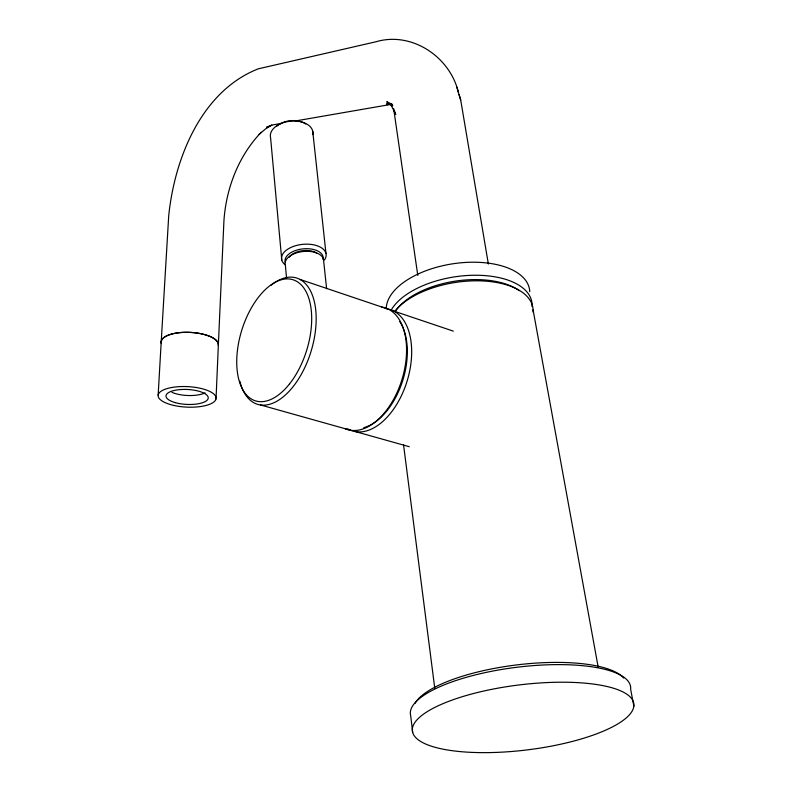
<?xml version="1.0" encoding="UTF-8"?>
<svg xmlns="http://www.w3.org/2000/svg" width="792" height="792" viewBox="0 0 792 792"><rect width="100%" height="100%" fill="white"/><g stroke="black" fill="none" stroke-linecap="round" stroke-linejoin="round"><path stroke-width="1.19" d="M216.038 398.851A29.037 10.266 2.8 0 0 174.547 387.07A29.037 10.266 2.8 0 0 170.765 404.653A29.037 10.266 2.8 0 0 216.038 398.851L218.335 345.451A28.641 10.999 2.9 0 0 189.04 332.353A28.641 10.92 3 0 0 161.449 343.461M158.143 395.198L161.221 341.679M161.231 341.55L168.706 215.899C174.468 158.875 201.079 91.278 258.291 68.825L375.873 41.788C411.81 31.076 450.163 56.915 458.42 92.486M261.251 132.254C238.491 155.885 226.076 188.476 223.918 220.968L218.335 345.411A28.641 10.92 3 0 0 189.04 332.333A28.641 10.999 2.9 0 0 161.439 343.609M258.954 134.482L265.33 129.096L271.755 125.086L266.587 127.324L272.606 124.938L281.071 123.463M295.584 120.938L392.218 104.168M391.179 104.168L386.734 104.514L390.179 104.445M391.258 104.296L386.753 103.178L392.802 105.386L386.842 101.633L392.179 105.762M260.647 404.999L350.777 430.294M355.875 431.719L409.296 446.708M299.93 279.408L388.684 309.345M393.703 311.038L453.321 331.135M392.337 105.871L390.179 103.237L395.723 114.503L393.673 108.742L417.79 275.418M459.023 94.535L460.706 100.02L488.357 264.013M456.618 86.605L460.706 100.02M633.857 706.098A111.563 32.729 -7 0 0 471.062 694.168A111.563 32.729 -7 0 0 464.449 751.954A111.563 32.729 -7 0 0 633.857 706.098L630.64 689.297A110.959 33.541 -7.1 0 0 517.711 667.161A110.959 33.541 -7.1 0 0 410.702 715.8L412.701 732.531M533.075 309.86L598.227 667.418M403.514 444.569L434.778 688.367M312.721 131.165L325.977 253.499M326.621 288.733L323.473 259.311A19.325 10.603 -5.8 0 0 301.683 251.698A19.325 10.603 -5.8 0 0 285.348 264.993L286.595 278.467M281.784 260.093L270.587 137.768A21.374 13.187 -6 0 1 291.278 121.117A21.374 13.187 -6 0 1 312.751 134.61M205.059 392.891A21.097 7.564 2.8 0 1 171.953 392.347M389.12 309.276A63.548 37.412 -72.8 0 1 405.94 384.674A63.548 37.412 -72.8 0 1 347.797 428.868M396 310.464A69.755 35.313 -8.8 0 1 454.242 281.299A69.755 35.313 -8.8 0 1 519.275 290.684M395.178 310.87A72.894 36.798 -8.8 0 1 477.655 280.813A72.894 36.798 -8.8 0 1 533.026 312.018M391.05 310.365A72.745 36.937 -8.8 0 1 472.072 275.289A72.745 36.937 -8.8 0 1 532.036 306.593M399.752 321.602A60.934 35.788 -72.8 0 1 402.009 382.714A60.934 35.788 -72.8 0 1 363.756 427.7M386.239 308.85A72.409 37.244 -8.9 0 1 457.311 263.182A72.409 37.244 -8.9 0 1 529.759 291.694M415.077 703.346A107.336 32.63 -7.1 0 1 517.037 664.874A107.336 32.63 -7.1 0 1 623.631 678.061M289.228 257.202A16.058 8.831 -5.8 0 1 301.861 250.777A16.058 8.831 -5.8 0 1 316.78 253.084M381.704 307.098A63.687 37.323 -72.8 0 1 402.088 379.13A63.687 37.323 -72.8 0 1 344.916 428.581M271.042 285.278A66.102 35.531 -72.8 0 1 315.325 306.841A66.102 35.531 -72.8 0 1 287.229 393.238A66.102 35.531 -72.8 0 1 239.847 381.2M285.219 262.291A19.176 10.553 -5.8 0 1 303.93 248.787A19.176 10.553 -5.8 0 1 323.057 259.41M285.536 265.043A22.404 12.355 -5.8 0 1 301.445 244.49A22.404 12.355 -5.8 0 1 324.453 259.954M276.685 126.205A18.265 11.296 -6 0 1 305.722 124.027M175.299 402.643A21.146 7.474 2.8 0 0 208.197 398.356A21.146 7.474 2.8 0 0 177.893 389.822A21.146 7.474 2.8 0 0 175.299 402.643M289.456 384.011A63.4 33.977 -72.8 0 0 296.208 281.091A63.4 33.977 -72.8 0 0 236.937 355.737A63.4 33.977 -72.8 0 0 289.456 384.011"/></g></svg>
